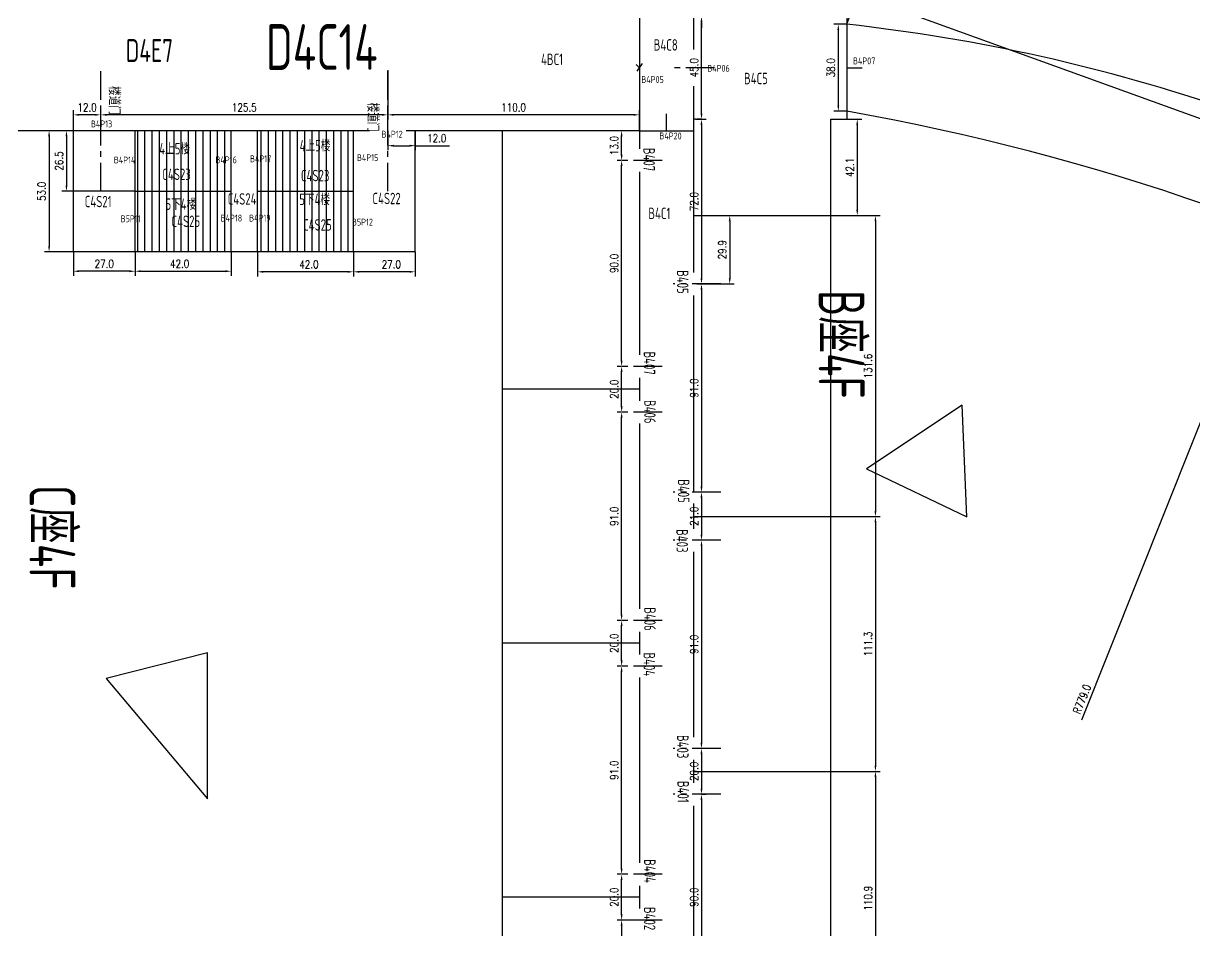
# Model space of a CAD drawing. Header units: millimetres. Extents: x -1254 to 4822, y -4397 to 16.
# Drawn here: x 2341 to 2853, y -1023 to -627 of the extents above; entities that cross this region are included whole.
import ezdxf

# ---------------------------------------------------------------- set-up
doc = ezdxf.new("R2010")
doc.units = ezdxf.units.MM
doc.header["$LTSCALE"] = 10
doc.linetypes.add('CENTER', pattern=[2, 1.25, -0.25, 0.25, -0.25])
for name, color, linetype in [('1轮廓实线层', 7, 'Continuous'), ('2细线层', 6, 'Continuous'), ('3中心线层', 1, 'CENTER'), ('5剖面线层', 2, 'Continuous'), ('6文字层', 5, 'Continuous'), ('7标注层', 6, 'Continuous')]:
    doc.layers.add(name, color=color, linetype=linetype)
doc.layers.add('AM_5', color=3, linetype='Continuous', lineweight=25)
doc.styles.add('PC_TEXTSTYLE', font='gbenor.shx', dxfattribs={"width": 0.8, "bigfont": 'hzfs.shx'})
doc.styles.add('TH_GBDIM', font='romans.shx', dxfattribs={"width": 0.8, "bigfont": 'gbcbig.shx'})
doc.dimstyles.new('单位为厘米', dxfattribs={"dimtxt": 3.5, "dimasz": 2.5, "dimexe": 2, "dimexo": 0, "dimgap": 1.5, "dimtad": 1, "dimdec": 1, "dimzin": 0, "dimdsep": 46, "dimtxsty": 'TH_GBDIM', "dimcen": 2.5, "dimclrd": 1, "dimclre": 1, "dimclrt": 5, "dimadec": 0, "dimazin": 0, "dimtfac": 0.714286, "dimtdec": 1, "dimtmove": 0, "dimatfit": 3, "dimfxl": 1, "dimtzin": 0, "dimlwd": -1, "dimlwe": -1, "dimarcsym": 0})
doc.dimstyles.new('单位为厘米$0', dxfattribs={"dimtxt": 3.5, "dimasz": 2.5, "dimexe": 2, "dimexo": 0, "dimgap": 1.5, "dimtad": 1, "dimdec": 1, "dimzin": 0, "dimdsep": 46, "dimtxsty": 'TH_GBDIM', "dimcen": 2.5, "dimclrd": 1, "dimclre": 1, "dimclrt": 5, "dimadec": 0, "dimazin": 0, "dimtfac": 0.714286, "dimtdec": 1, "dimtmove": 0, "dimatfit": 3, "dimfxl": 1, "dimtzin": 0, "dimlwd": -1, "dimlwe": -1, "dimarcsym": 0})

# ---------------------------------------------------------------- blocks, each defined once
blk = doc.blocks.new('*D44')
at = {"layer": '1轮廓实线层', "color": 1, "transparency": 16777216}
for p, q in [((2374.37, -673.4), (2374.37, -664.48)), ((2499.87, -673.4), (2499.87, -664.48)), ((2497.37, -666.48), (2376.87, -666.48))]:
    blk.add_line(p, q, dxfattribs=at)
for points in [[(2376.87, -666.06), (2376.87, -666.89), (2374.37, -666.48)], [(2497.37, -666.06), (2497.37, -666.89), (2499.87, -666.48)]]:
    blk.add_solid(points, dxfattribs=at)
at = {"layer": 'Defpoints', "color": 0, "transparency": 16777216}
for p in [(2374.37, -666.48), (2374.37, -673.4), (2499.87, -673.4)]:
    blk.add_point(p, dxfattribs=at)
at = {"layer": '1轮廓实线层', "color": 5, "transparency": 16777216, "insert": (2437.12, -663.23), "char_height": 3.5, "attachment_point": 5, "style": 'TH_GBDIM'}
blk.add_mtext('125.5', dxfattribs=at)
blk = doc.blocks.new('*D45')
at = {"layer": '1轮廓实线层', "color": 1, "transparency": 16777216}
for p, q in [((2499.87, -673.4), (2499.87, -681.96)), ((2511.87, -673.4), (2511.87, -681.96)), ((2502.37, -679.96), (2509.37, -679.96)), ((2511.87, -679.96), (2526.83, -679.96))]:
    blk.add_line(p, q, dxfattribs=at)
for points in [[(2502.37, -679.54), (2502.37, -680.38), (2499.87, -679.96)], [(2509.37, -679.54), (2509.37, -680.38), (2511.87, -679.96)]]:
    blk.add_solid(points, dxfattribs=at)
at = {"layer": 'Defpoints', "color": 0, "transparency": 16777216}
for p in [(2499.87, -673.4), (2511.87, -673.4), (2499.87, -679.96)]:
    blk.add_point(p, dxfattribs=at)
at = {"layer": '1轮廓实线层', "color": 5, "transparency": 16777216, "insert": (2521.27, -676.71), "char_height": 3.5, "attachment_point": 5, "style": 'TH_GBDIM'}
blk.add_mtext('12.0', dxfattribs=at)
blk = doc.blocks.new('*D46')
at = {"layer": '1轮廓实线层', "color": 1, "transparency": 16777216}
for p, q in [((2484.87, -726.4), (2484.87, -737.08)), ((2511.87, -726.4), (2511.87, -737.08)), ((2509.37, -735.08), (2487.37, -735.08))]:
    blk.add_line(p, q, dxfattribs=at)
for points in [[(2487.37, -734.66), (2487.37, -735.5), (2484.87, -735.08)], [(2509.37, -734.66), (2509.37, -735.5), (2511.87, -735.08)]]:
    blk.add_solid(points, dxfattribs=at)
at = {"layer": 'Defpoints', "color": 0, "transparency": 16777216}
for p in [(2484.87, -726.4), (2511.87, -726.4), (2484.87, -735.08)]:
    blk.add_point(p, dxfattribs=at)
at = {"layer": '1轮廓实线层', "color": 5, "transparency": 16777216, "insert": (2501.38, -731.83), "char_height": 3.5, "attachment_point": 5, "style": 'TH_GBDIM'}
blk.add_mtext('27.0', dxfattribs=at)
blk = doc.blocks.new('*D47')
at = {"layer": '1轮廓实线层', "color": 1, "transparency": 16777216}
for p, q in [((2362.37, -673.4), (2362.37, -664.48)), ((2374.37, -673.4), (2374.37, -664.48)), ((2371.87, -666.48), (2364.87, -666.48))]:
    blk.add_line(p, q, dxfattribs=at)
for points in [[(2364.87, -666.06), (2364.87, -666.89), (2362.37, -666.48)], [(2371.87, -666.06), (2371.87, -666.89), (2374.37, -666.48)]]:
    blk.add_solid(points, dxfattribs=at)
at = {"layer": 'Defpoints', "color": 0, "transparency": 16777216}
for p in [(2362.37, -666.48), (2362.37, -673.4), (2374.37, -673.4)]:
    blk.add_point(p, dxfattribs=at)
at = {"layer": '1轮廓实线层', "color": 5, "transparency": 16777216, "insert": (2368.37, -663.23), "char_height": 3.5, "attachment_point": 5, "style": 'TH_GBDIM'}
blk.add_mtext('12.0', dxfattribs=at)
blk = doc.blocks.new('*D48')
at = {"layer": '1轮廓实线层', "color": 1, "transparency": 16777216}
for p, q in [((2362.37, -726.4), (2362.37, -736.83)), ((2389.37, -726.4), (2389.37, -736.83)), ((2386.87, -734.83), (2364.87, -734.83))]:
    blk.add_line(p, q, dxfattribs=at)
for points in [[(2364.87, -734.41), (2364.87, -735.25), (2362.37, -734.83)], [(2386.87, -734.41), (2386.87, -735.25), (2389.37, -734.83)]]:
    blk.add_solid(points, dxfattribs=at)
at = {"layer": 'Defpoints', "color": 0, "transparency": 16777216}
for p in [(2362.37, -726.4), (2389.37, -726.4), (2362.37, -734.83)]:
    blk.add_point(p, dxfattribs=at)
at = {"layer": '1轮廓实线层', "color": 5, "transparency": 16777216, "insert": (2375.87, -731.58), "char_height": 3.5, "attachment_point": 5, "style": 'TH_GBDIM'}
blk.add_mtext('27.0', dxfattribs=at)
blk = doc.blocks.new('*D49')
at = {"layer": '1轮廓实线层', "color": 1, "transparency": 16777216}
for p, q in [((2362.37, -673.4), (2349.76, -673.4)), ((2351.76, -675.9), (2351.76, -723.9)), ((2362.37, -726.4), (2349.76, -726.4))]:
    blk.add_line(p, q, dxfattribs=at)
for points in [[(2351.34, -675.9), (2352.18, -675.9), (2351.76, -673.4)], [(2351.34, -723.9), (2352.18, -723.9), (2351.76, -726.4)]]:
    blk.add_solid(points, dxfattribs=at)
at = {"layer": 'Defpoints', "color": 0, "transparency": 16777216}
for p in [(2362.37, -673.4), (2351.76, -726.4), (2362.37, -726.4)]:
    blk.add_point(p, dxfattribs=at)
at = {"layer": '1轮廓实线层', "color": 5, "transparency": 16777216, "insert": (2348.51, -699.9), "char_height": 3.5, "attachment_point": 5, "rotation": 90, "style": 'TH_GBDIM'}
blk.add_mtext('53.0', dxfattribs=at)
blk = doc.blocks.new('*D50')
at = {"layer": '1轮廓实线层', "color": 1, "transparency": 16777216}
for p, q in [((2442.87, -726.4), (2442.87, -737.08)), ((2484.87, -726.4), (2484.87, -737.08)), ((2482.37, -735.08), (2445.37, -735.08))]:
    blk.add_line(p, q, dxfattribs=at)
for points in [[(2445.37, -734.66), (2445.37, -735.5), (2442.87, -735.08)], [(2482.37, -734.66), (2482.37, -735.5), (2484.87, -735.08)]]:
    blk.add_solid(points, dxfattribs=at)
at = {"layer": 'Defpoints', "color": 0, "transparency": 16777216}
for p in [(2442.87, -726.4), (2484.87, -726.4), (2442.87, -735.08)]:
    blk.add_point(p, dxfattribs=at)
at = {"layer": '1轮廓实线层', "color": 5, "transparency": 16777216, "insert": (2465.37, -731.83), "char_height": 3.5, "attachment_point": 5, "style": 'TH_GBDIM'}
blk.add_mtext('42.0', dxfattribs=at)
blk = doc.blocks.new('*D51')
at = {"layer": '1轮廓实线层', "color": 1, "transparency": 16777216}
for p, q in [((2389.37, -726.4), (2389.37, -736.83)), ((2431.37, -726.4), (2431.37, -736.83)), ((2391.87, -734.83), (2428.87, -734.83))]:
    blk.add_line(p, q, dxfattribs=at)
for points in [[(2391.87, -734.41), (2391.87, -735.25), (2389.37, -734.83)], [(2428.87, -734.41), (2428.87, -735.25), (2431.37, -734.83)]]:
    blk.add_solid(points, dxfattribs=at)
at = {"layer": 'Defpoints', "color": 0, "transparency": 16777216}
for p in [(2389.37, -726.4), (2431.37, -726.4), (2431.37, -734.83)]:
    blk.add_point(p, dxfattribs=at)
at = {"layer": '1轮廓实线层', "color": 5, "transparency": 16777216, "insert": (2408.87, -731.58), "char_height": 3.5, "attachment_point": 5, "style": 'TH_GBDIM'}
blk.add_mtext('42.0', dxfattribs=at)
blk = doc.blocks.new('*D368')
at = {"layer": '1轮廓实线层', "color": 1, "transparency": 16777216}
for p, q in [((2634.42, -668.4), (2639.01, -668.4)), ((2637.01, -670.9), (2637.01, -737.9)), ((2635.02, -740.4), (2639.01, -740.4))]:
    blk.add_line(p, q, dxfattribs=at)
for points in [[(2636.59, -670.9), (2637.43, -670.9), (2637.01, -668.4)], [(2636.59, -737.9), (2637.43, -737.9), (2637.01, -740.4)]]:
    blk.add_solid(points, dxfattribs=at)
at = {"layer": 'Defpoints', "color": 0, "transparency": 16777216}
for p in [(2634.42, -668.4), (2635.02, -740.4), (2637.01, -740.4)]:
    blk.add_point(p, dxfattribs=at)
at = {"layer": '1轮廓实线层', "color": 5, "transparency": 16777216, "insert": (2633.76, -704.4), "char_height": 3.5, "attachment_point": 5, "rotation": 90, "style": 'TH_GBDIM'}
blk.add_mtext('72.0', dxfattribs=at)
blk = doc.blocks.new('*D369')
at = {"layer": '1轮廓实线层', "color": 1, "transparency": 16777216}
for p, q in [((2637.01, -613.9), (2637.01, -602.53)), ((2633.57, -616.4), (2639.01, -616.4)), ((2637.01, -623.4), (2637.01, -616.4)), ((2634.42, -623.4), (2639.01, -623.4)), ((2637.01, -625.9), (2637.01, -628.4))]:
    blk.add_line(p, q, dxfattribs=at)
for points in [[(2636.59, -613.9), (2637.43, -613.9), (2637.01, -616.4)], [(2636.59, -625.9), (2637.43, -625.9), (2637.01, -623.4)]]:
    blk.add_solid(points, dxfattribs=at)
at = {"layer": 'Defpoints', "color": 0, "transparency": 16777216}
for p in [(2633.57, -616.4), (2637.01, -616.4), (2634.42, -623.4)]:
    blk.add_point(p, dxfattribs=at)
at = {"layer": '1轮廓实线层', "color": 5, "transparency": 16777216, "insert": (2633.76, -606.97), "char_height": 3.5, "attachment_point": 5, "rotation": 90, "style": 'TH_GBDIM'}
blk.add_mtext('7.0', dxfattribs=at)
blk = doc.blocks.new('*D370')
at = {"layer": '1轮廓实线层', "color": 1, "transparency": 16777216}
for p, q in [((2637.1, -623.4), (2635.01, -623.4)), ((2637.01, -665.9), (2637.01, -625.9)), ((2637.01, -668.4), (2635.01, -668.4))]:
    blk.add_line(p, q, dxfattribs=at)
for points in [[(2636.59, -625.9), (2637.43, -625.9), (2637.01, -623.4)], [(2636.59, -665.9), (2637.43, -665.9), (2637.01, -668.4)]]:
    blk.add_solid(points, dxfattribs=at)
at = {"layer": 'Defpoints', "color": 0, "transparency": 16777216}
for p in [(2637.01, -623.4), (2637.1, -623.4), (2637.01, -668.4)]:
    blk.add_point(p, dxfattribs=at)
at = {"layer": '1轮廓实线层', "color": 5, "transparency": 16777216, "insert": (2633.76, -645.9), "char_height": 3.5, "attachment_point": 5, "rotation": 90, "style": 'TH_GBDIM'}
blk.add_mtext('45.0', dxfattribs=at)
blk = doc.blocks.new('*D371')
at = {"layer": '1轮廓实线层', "color": 1, "transparency": 16777216}
for p, q in [((2637.01, -740.4), (2635.01, -740.4)), ((2637.01, -742.9), (2637.01, -828.9)), ((2637.01, -831.4), (2635.01, -831.4))]:
    blk.add_line(p, q, dxfattribs=at)
for points in [[(2636.59, -742.9), (2637.43, -742.9), (2637.01, -740.4)], [(2636.59, -828.9), (2637.43, -828.9), (2637.01, -831.4)]]:
    blk.add_solid(points, dxfattribs=at)
at = {"layer": 'Defpoints', "color": 0, "transparency": 16777216}
for p in [(2637.01, -740.4), (2637.01, -831.4), (2637.01, -831.4)]:
    blk.add_point(p, dxfattribs=at)
at = {"layer": '1轮廓实线层', "color": 5, "transparency": 16777216, "insert": (2633.76, -785.9), "char_height": 3.5, "attachment_point": 5, "rotation": 90, "style": 'TH_GBDIM'}
blk.add_mtext('91.0', dxfattribs=at)
blk = doc.blocks.new('*D372')
at = {"layer": '1轮廓实线层', "color": 1, "transparency": 16777216}
for p, q in [((2637.01, -831.4), (2635.01, -831.4)), ((2637.01, -833.9), (2637.01, -849.9)), ((2637.01, -852.4), (2635.01, -852.4))]:
    blk.add_line(p, q, dxfattribs=at)
for points in [[(2636.59, -833.9), (2637.43, -833.9), (2637.01, -831.4)], [(2636.59, -849.9), (2637.43, -849.9), (2637.01, -852.4)]]:
    blk.add_solid(points, dxfattribs=at)
at = {"layer": 'Defpoints', "color": 0, "transparency": 16777216}
for p in [(2637.01, -831.4), (2637.01, -852.4), (2637.01, -852.4)]:
    blk.add_point(p, dxfattribs=at)
at = {"layer": '1轮廓实线层', "color": 5, "transparency": 16777216, "insert": (2633.76, -841.9), "char_height": 3.5, "attachment_point": 5, "rotation": 90, "style": 'TH_GBDIM'}
blk.add_mtext('21.0', dxfattribs=at)
blk = doc.blocks.new('*D373')
at = {"layer": '1轮廓实线层', "color": 1, "transparency": 16777216}
for p, q in [((2637.01, -852.4), (2635.01, -852.4)), ((2637.01, -854.9), (2637.01, -940.9)), ((2637.01, -943.4), (2635.01, -943.4))]:
    blk.add_line(p, q, dxfattribs=at)
for points in [[(2636.59, -854.9), (2637.43, -854.9), (2637.01, -852.4)], [(2636.59, -940.9), (2637.43, -940.9), (2637.01, -943.4)]]:
    blk.add_solid(points, dxfattribs=at)
at = {"layer": 'Defpoints', "color": 0, "transparency": 16777216}
for p in [(2637.01, -852.4), (2637.01, -943.4), (2637.01, -943.4)]:
    blk.add_point(p, dxfattribs=at)
at = {"layer": '1轮廓实线层', "color": 5, "transparency": 16777216, "insert": (2633.76, -897.9), "char_height": 3.5, "attachment_point": 5, "rotation": 90, "style": 'TH_GBDIM'}
blk.add_mtext('91.0', dxfattribs=at)
blk = doc.blocks.new('*D374')
at = {"layer": '1轮廓实线层', "color": 1, "transparency": 16777216}
for p, q in [((2637.01, -943.4), (2635.01, -943.4)), ((2637.01, -945.9), (2637.01, -960.9)), ((2637.01, -963.4), (2635.01, -963.4))]:
    blk.add_line(p, q, dxfattribs=at)
for points in [[(2636.59, -945.9), (2637.43, -945.9), (2637.01, -943.4)], [(2636.59, -960.9), (2637.43, -960.9), (2637.01, -963.4)]]:
    blk.add_solid(points, dxfattribs=at)
at = {"layer": 'Defpoints', "color": 0, "transparency": 16777216}
for p in [(2637.01, -943.4), (2637.01, -963.4), (2637.01, -963.4)]:
    blk.add_point(p, dxfattribs=at)
at = {"layer": '1轮廓实线层', "color": 5, "transparency": 16777216, "insert": (2633.76, -953.4), "char_height": 3.5, "attachment_point": 5, "rotation": 90, "style": 'TH_GBDIM'}
blk.add_mtext('20.0', dxfattribs=at)
blk = doc.blocks.new('*D375')
at = {"layer": '1轮廓实线层', "color": 1, "transparency": 16777216}
for p, q in [((2637.01, -963.4), (2639.01, -963.4)), ((2637.01, -965.9), (2637.01, -1050.9)), ((2637.01, -1053.4), (2635.01, -1053.4))]:
    blk.add_line(p, q, dxfattribs=at)
for points in [[(2636.59, -965.9), (2637.43, -965.9), (2637.01, -963.4)], [(2636.59, -1050.9), (2637.43, -1050.9), (2637.01, -1053.4)]]:
    blk.add_solid(points, dxfattribs=at)
at = {"layer": 'Defpoints', "color": 0, "transparency": 16777216}
for p in [(2637.01, -963.4), (2637.01, -1053.4), (2637.01, -1053.4)]:
    blk.add_point(p, dxfattribs=at)
at = {"layer": '1轮廓实线层', "color": 5, "transparency": 16777216, "insert": (2633.76, -1008.4), "char_height": 3.5, "attachment_point": 5, "rotation": 90, "style": 'TH_GBDIM'}
blk.add_mtext('90.0', dxfattribs=at)
blk = doc.blocks.new('*D386')
at = {"layer": '1轮廓实线层', "color": 1, "transparency": 16777216}
for p, q in [((2609.87, -1018.4), (2600.09, -1018.4)), ((2602.09, -1020.9), (2602.09, -1105.9)), ((2609.87, -1108.4), (2600.09, -1108.4))]:
    blk.add_line(p, q, dxfattribs=at)
for points in [[(2601.67, -1020.9), (2602.51, -1020.9), (2602.09, -1018.4)], [(2601.67, -1105.9), (2602.51, -1105.9), (2602.09, -1108.4)]]:
    blk.add_solid(points, dxfattribs=at)
at = {"layer": 'Defpoints', "color": 0, "transparency": 16777216}
for p in [(2609.87, -1018.4), (2602.09, -1108.4), (2609.87, -1108.4)]:
    blk.add_point(p, dxfattribs=at)
at = {"layer": '1轮廓实线层', "color": 5, "transparency": 16777216, "insert": (2598.84, -1063.4), "char_height": 3.5, "attachment_point": 5, "rotation": 90, "style": 'TH_GBDIM'}
blk.add_mtext('90.0', dxfattribs=at)
blk = doc.blocks.new('*D387')
at = {"layer": '1轮廓实线层', "color": 1, "transparency": 16777216}
for p, q in [((2602.09, -998.4), (2600.09, -998.4)), ((2602.09, -1015.9), (2602.09, -1000.9)), ((2602.09, -1018.4), (2600.09, -1018.4))]:
    blk.add_line(p, q, dxfattribs=at)
for points in [[(2601.67, -1000.9), (2602.51, -1000.9), (2602.09, -998.4)], [(2601.67, -1015.9), (2602.51, -1015.9), (2602.09, -1018.4)]]:
    blk.add_solid(points, dxfattribs=at)
at = {"layer": 'Defpoints', "color": 0, "transparency": 16777216}
for p in [(2602.09, -998.4), (2602.09, -998.4), (2602.09, -1018.4)]:
    blk.add_point(p, dxfattribs=at)
at = {"layer": '1轮廓实线层', "color": 5, "transparency": 16777216, "insert": (2598.84, -1008.4), "char_height": 3.5, "attachment_point": 5, "rotation": 90, "style": 'TH_GBDIM'}
blk.add_mtext('20.0', dxfattribs=at)
blk = doc.blocks.new('*D388')
at = {"layer": '1轮廓实线层', "color": 1, "transparency": 16777216}
for p, q in [((2602.09, -907.4), (2600.09, -907.4)), ((2602.09, -995.9), (2602.09, -909.9)), ((2602.09, -998.4), (2600.09, -998.4))]:
    blk.add_line(p, q, dxfattribs=at)
for points in [[(2601.67, -909.9), (2602.51, -909.9), (2602.09, -907.4)], [(2601.67, -995.9), (2602.51, -995.9), (2602.09, -998.4)]]:
    blk.add_solid(points, dxfattribs=at)
at = {"layer": 'Defpoints', "color": 0, "transparency": 16777216}
for p in [(2602.09, -907.4), (2602.09, -907.4), (2602.09, -998.4)]:
    blk.add_point(p, dxfattribs=at)
at = {"layer": '1轮廓实线层', "color": 5, "transparency": 16777216, "insert": (2598.84, -952.9), "char_height": 3.5, "attachment_point": 5, "rotation": 90, "style": 'TH_GBDIM'}
blk.add_mtext('91.0', dxfattribs=at)
blk = doc.blocks.new('*D389')
at = {"layer": '1轮廓实线层', "color": 1, "transparency": 16777216}
for p, q in [((2602.09, -887.4), (2600.09, -887.4)), ((2602.09, -904.9), (2602.09, -889.9)), ((2602.09, -907.4), (2600.09, -907.4))]:
    blk.add_line(p, q, dxfattribs=at)
for points in [[(2601.67, -889.9), (2602.51, -889.9), (2602.09, -887.4)], [(2601.67, -904.9), (2602.51, -904.9), (2602.09, -907.4)]]:
    blk.add_solid(points, dxfattribs=at)
at = {"layer": 'Defpoints', "color": 0, "transparency": 16777216}
for p in [(2602.09, -887.4), (2602.09, -887.4), (2602.09, -907.4)]:
    blk.add_point(p, dxfattribs=at)
at = {"layer": '1轮廓实线层', "color": 5, "transparency": 16777216, "insert": (2598.84, -897.4), "char_height": 3.5, "attachment_point": 5, "rotation": 90, "style": 'TH_GBDIM'}
blk.add_mtext('20.0', dxfattribs=at)
blk = doc.blocks.new('*D390')
at = {"layer": '1轮廓实线层', "color": 1, "transparency": 16777216}
for p, q in [((2602.09, -796.4), (2600.09, -796.4)), ((2602.09, -884.9), (2602.09, -798.9)), ((2602.09, -887.4), (2600.09, -887.4))]:
    blk.add_line(p, q, dxfattribs=at)
for points in [[(2601.67, -798.9), (2602.51, -798.9), (2602.09, -796.4)], [(2601.67, -884.9), (2602.51, -884.9), (2602.09, -887.4)]]:
    blk.add_solid(points, dxfattribs=at)
at = {"layer": 'Defpoints', "color": 0, "transparency": 16777216}
for p in [(2602.09, -796.4), (2602.09, -796.4), (2602.09, -887.4)]:
    blk.add_point(p, dxfattribs=at)
at = {"layer": '1轮廓实线层', "color": 5, "transparency": 16777216, "insert": (2598.84, -841.9), "char_height": 3.5, "attachment_point": 5, "rotation": 90, "style": 'TH_GBDIM'}
blk.add_mtext('91.0', dxfattribs=at)
blk = doc.blocks.new('*D391')
at = {"layer": '1轮廓实线层', "color": 1, "transparency": 16777216}
for p, q in [((2602.09, -776.4), (2600.09, -776.4)), ((2602.09, -793.9), (2602.09, -778.9)), ((2602.09, -796.4), (2600.09, -796.4))]:
    blk.add_line(p, q, dxfattribs=at)
for points in [[(2601.67, -778.9), (2602.51, -778.9), (2602.09, -776.4)], [(2601.67, -793.9), (2602.51, -793.9), (2602.09, -796.4)]]:
    blk.add_solid(points, dxfattribs=at)
at = {"layer": 'Defpoints', "color": 0, "transparency": 16777216}
for p in [(2602.09, -776.4), (2602.09, -776.4), (2602.09, -796.4)]:
    blk.add_point(p, dxfattribs=at)
at = {"layer": '1轮廓实线层', "color": 5, "transparency": 16777216, "insert": (2598.84, -786.4), "char_height": 3.5, "attachment_point": 5, "rotation": 90, "style": 'TH_GBDIM'}
blk.add_mtext('20.0', dxfattribs=at)
blk = doc.blocks.new('*D392')
at = {"layer": '1轮廓实线层', "color": 1, "transparency": 16777216}
for p, q in [((2602.09, -686.4), (2600.09, -686.4)), ((2602.09, -773.9), (2602.09, -688.9)), ((2602.09, -776.4), (2600.09, -776.4))]:
    blk.add_line(p, q, dxfattribs=at)
for points in [[(2601.67, -688.9), (2602.51, -688.9), (2602.09, -686.4)], [(2601.67, -773.9), (2602.51, -773.9), (2602.09, -776.4)]]:
    blk.add_solid(points, dxfattribs=at)
at = {"layer": 'Defpoints', "color": 0, "transparency": 16777216}
for p in [(2602.09, -686.4), (2602.09, -686.4), (2602.09, -776.4)]:
    blk.add_point(p, dxfattribs=at)
at = {"layer": '1轮廓实线层', "color": 5, "transparency": 16777216, "insert": (2598.84, -731.4), "char_height": 3.5, "attachment_point": 5, "rotation": 90, "style": 'TH_GBDIM'}
blk.add_mtext('90.0', dxfattribs=at)
blk = doc.blocks.new('*D393')
at = {"layer": '1轮廓实线层', "color": 1, "transparency": 16777216}
for p, q in [((2602.09, -673.4), (2600.09, -673.4)), ((2602.09, -683.9), (2602.09, -675.9)), ((2602.09, -686.4), (2600.09, -686.4))]:
    blk.add_line(p, q, dxfattribs=at)
for points in [[(2601.67, -675.9), (2602.51, -675.9), (2602.09, -673.4)], [(2601.67, -683.9), (2602.51, -683.9), (2602.09, -686.4)]]:
    blk.add_solid(points, dxfattribs=at)
at = {"layer": 'Defpoints', "color": 0, "transparency": 16777216}
for p in [(2602.09, -673.4), (2602.09, -673.4), (2602.09, -686.4)]:
    blk.add_point(p, dxfattribs=at)
at = {"layer": '1轮廓实线层', "color": 5, "transparency": 16777216, "insert": (2598.84, -679.9), "char_height": 3.5, "attachment_point": 5, "rotation": 90, "style": 'TH_GBDIM'}
blk.add_mtext('13.0', dxfattribs=at)
blk = doc.blocks.new('*D395')
at = {"layer": '1轮廓实线层', "color": 1, "transparency": 16777216}
for p, q in [((2499.87, -646.9), (2499.87, -668.48)), ((2609.87, -673.4), (2609.87, -664.48)), ((2607.37, -666.48), (2502.37, -666.48))]:
    blk.add_line(p, q, dxfattribs=at)
for points in [[(2502.37, -666.06), (2502.37, -666.89), (2499.87, -666.48)], [(2607.37, -666.06), (2607.37, -666.89), (2609.87, -666.48)]]:
    blk.add_solid(points, dxfattribs=at)
at = {"layer": 'Defpoints', "color": 0, "transparency": 16777216}
for p in [(2499.87, -646.9), (2499.87, -666.48), (2609.87, -673.4)]:
    blk.add_point(p, dxfattribs=at)
at = {"layer": '1轮廓实线层', "color": 5, "transparency": 16777216, "insert": (2554.87, -663.23), "char_height": 3.5, "attachment_point": 5, "style": 'TH_GBDIM'}
blk.add_mtext('110.0', dxfattribs=at)
blk = doc.blocks.new('*D405')
at = {"layer": '1轮廓实线层', "color": 1, "transparency": 16777216}
for p, q in [((2700.57, -626.9), (2705.91, -612.11)), ((3023.6, -729.03), (2707.58, -614.84)), ((3021.29, -742.79), (3026.64, -727.99))]:
    blk.add_line(p, q, dxfattribs=at)
for points in [[(2707.72, -614.44), (2707.44, -615.23), (2705.23, -613.99)], [(3023.75, -728.63), (3023.46, -729.42), (3025.96, -729.88)]]:
    blk.add_solid(points, dxfattribs=at)
at = {"layer": 'Defpoints', "color": 0, "transparency": 16777216}
for p in [(2705.23, -613.99), (2700.57, -626.9), (3021.29, -742.79)]:
    blk.add_point(p, dxfattribs=at)
at = {"layer": '1轮廓实线层', "color": 5, "transparency": 16777216, "insert": (2866.7, -668.87), "char_height": 3.5, "attachment_point": 5, "rotation": 340.1334, "style": 'TH_GBDIM'}
blk.add_mtext('{3390}{}{}', dxfattribs=at)
blk = doc.blocks.new('*D406')
at = {"layer": '1轮廓实线层', "color": 1, "transparency": 16777216}
for p, q in [((2700.57, -626.9), (2694.82, -626.9)), ((2696.82, -629.4), (2696.82, -662.4)), ((2700.57, -664.9), (2694.82, -664.9))]:
    blk.add_line(p, q, dxfattribs=at)
for points in [[(2696.41, -629.4), (2697.24, -629.4), (2696.82, -626.9)], [(2696.41, -662.4), (2697.24, -662.4), (2696.82, -664.9)]]:
    blk.add_solid(points, dxfattribs=at)
at = {"layer": 'Defpoints', "color": 0, "transparency": 16777216}
for p in [(2700.57, -626.9), (2696.82, -664.9), (2700.57, -664.9)]:
    blk.add_point(p, dxfattribs=at)
at = {"layer": '1轮廓实线层', "color": 5, "transparency": 16777216, "insert": (2693.57, -645.9), "char_height": 3.5, "attachment_point": 5, "rotation": 90, "style": 'TH_GBDIM'}
blk.add_mtext('38.0', dxfattribs=at)
blk = doc.blocks.new('*D359')
at = {"layer": '2细线层', "color": 1, "transparency": 16777216}
blk.add_line((2803.26, -930.86), (2903.35, -680.06), dxfattribs=at)
blk.add_solid([(2902.96, -679.9), (2903.74, -680.21), (2904.28, -677.74)], dxfattribs=at)
at = {"layer": 'Defpoints', "color": 0, "transparency": 16777216}
for p in [(2904.28, -677.74), (2615.54, -1401.21)]:
    blk.add_point(p, dxfattribs=at)
at = {"layer": '2细线层', "color": 5, "transparency": 16777216, "insert": (2803.37, -921.82), "char_height": 3.5, "attachment_point": 5, "rotation": 68.2431, "style": 'TH_GBDIM'}
blk.add_mtext('R779.0', dxfattribs=at)
blk = doc.blocks.new('*D607')
at = {"color": 1, "transparency": 16777216}
for p, q in [((2700.57, -668.4), (2707.11, -668.4)), ((2705.11, -670.9), (2705.11, -707.99)), ((2693.57, -710.49), (2707.11, -710.49))]:
    blk.add_line(p, q, dxfattribs=at)
for points in [[(2704.69, -670.9), (2705.52, -670.9), (2705.11, -668.4)], [(2704.69, -707.99), (2705.52, -707.99), (2705.11, -710.49)]]:
    blk.add_solid(points, dxfattribs=at)
at = {"layer": 'Defpoints', "color": 0, "transparency": 16777216}
for p in [(2700.57, -668.4), (2693.57, -710.49), (2705.11, -710.49)]:
    blk.add_point(p, dxfattribs=at)
at = {"color": 5, "transparency": 16777216, "insert": (2701.86, -689.45), "char_height": 3.5, "attachment_point": 5, "rotation": 90, "style": 'TH_GBDIM'}
blk.add_mtext('42.1', dxfattribs=at)
blk = doc.blocks.new('*D608')
at = {"color": 1, "transparency": 16777216}
for p, q in [((2693.57, -710.49), (2715.07, -710.49)), ((2713.07, -712.99), (2713.07, -839.56)), ((2693.57, -842.06), (2715.07, -842.06))]:
    blk.add_line(p, q, dxfattribs=at)
for points in [[(2712.65, -712.99), (2713.48, -712.99), (2713.07, -710.49)], [(2712.65, -839.56), (2713.48, -839.56), (2713.07, -842.06)]]:
    blk.add_solid(points, dxfattribs=at)
at = {"layer": 'Defpoints', "color": 0, "transparency": 16777216}
for p in [(2693.57, -710.49), (2693.57, -842.06), (2713.07, -842.06)]:
    blk.add_point(p, dxfattribs=at)
at = {"color": 5, "transparency": 16777216, "insert": (2709.82, -776.28), "char_height": 3.5, "attachment_point": 5, "rotation": 90, "style": 'TH_GBDIM'}
blk.add_mtext('131.6', dxfattribs=at)
blk = doc.blocks.new('*D609')
at = {"color": 1, "transparency": 16777216}
for p, q in [((2693.57, -842.06), (2715.07, -842.06)), ((2713.07, -844.56), (2713.07, -950.91)), ((2693.57, -953.41), (2715.07, -953.41))]:
    blk.add_line(p, q, dxfattribs=at)
for points in [[(2712.65, -844.56), (2713.48, -844.56), (2713.07, -842.06)], [(2712.65, -950.91), (2713.48, -950.91), (2713.07, -953.41)]]:
    blk.add_solid(points, dxfattribs=at)
at = {"layer": 'Defpoints', "color": 0, "transparency": 16777216}
for p in [(2693.57, -842.06), (2693.57, -953.41), (2713.07, -953.41)]:
    blk.add_point(p, dxfattribs=at)
at = {"color": 5, "transparency": 16777216, "insert": (2709.82, -897.74), "char_height": 3.5, "attachment_point": 5, "rotation": 90, "style": 'TH_GBDIM'}
blk.add_mtext('111.3', dxfattribs=at)
blk = doc.blocks.new('*D610')
at = {"color": 1, "transparency": 16777216}
for p, q in [((2693.57, -953.41), (2715.07, -953.41)), ((2713.07, -955.91), (2713.07, -1061.84)), ((2693.57, -1064.34), (2715.07, -1064.34))]:
    blk.add_line(p, q, dxfattribs=at)
for points in [[(2712.65, -955.91), (2713.48, -955.91), (2713.07, -953.41)], [(2712.65, -1061.84), (2713.48, -1061.84), (2713.07, -1064.34)]]:
    blk.add_solid(points, dxfattribs=at)
at = {"layer": 'Defpoints', "color": 0, "transparency": 16777216}
for p in [(2693.57, -953.41), (2693.57, -1064.34), (2713.07, -1064.34)]:
    blk.add_point(p, dxfattribs=at)
at = {"color": 5, "transparency": 16777216, "insert": (2709.82, -1008.87), "char_height": 3.5, "attachment_point": 5, "rotation": 90, "style": 'TH_GBDIM'}
blk.add_mtext('110.9', dxfattribs=at)
blk = doc.blocks.new('*D613')
at = {"color": 1, "transparency": 16777216}
for p, q in [((2633.57, -710.49), (2651.36, -710.49)), ((2649.36, -712.99), (2649.36, -737.9)), ((2637.01, -740.4), (2651.36, -740.4))]:
    blk.add_line(p, q, dxfattribs=at)
for points in [[(2648.94, -712.99), (2649.77, -712.99), (2649.36, -710.49)], [(2648.94, -737.9), (2649.77, -737.9), (2649.36, -740.4)]]:
    blk.add_solid(points, dxfattribs=at)
at = {"layer": 'Defpoints', "color": 0, "transparency": 16777216}
for p in [(2633.57, -710.49), (2637.01, -740.4), (2649.36, -740.4)]:
    blk.add_point(p, dxfattribs=at)
at = {"color": 5, "transparency": 16777216, "insert": (2646.11, -725.45), "char_height": 3.5, "attachment_point": 5, "rotation": 90, "style": 'TH_GBDIM'}
blk.add_mtext('29.9', dxfattribs=at)
blk = doc.blocks.new('*D618')
at = {"layer": '7标注层', "color": 1, "transparency": 16777216}
for p, q in [((2389.37, -673.4), (2357.35, -673.4)), ((2359.35, -675.9), (2359.35, -697.4)), ((2389.37, -699.9), (2357.35, -699.9))]:
    blk.add_line(p, q, dxfattribs=at)
for points in [[(2358.93, -675.9), (2359.76, -675.9), (2359.35, -673.4)], [(2358.93, -697.4), (2359.76, -697.4), (2359.35, -699.9)]]:
    blk.add_solid(points, dxfattribs=at)
at = {"layer": 'Defpoints', "color": 0, "transparency": 16777216}
for p in [(2389.37, -673.4), (2359.35, -699.9), (2389.37, -699.9)]:
    blk.add_point(p, dxfattribs=at)
at = {"layer": '7标注层', "color": 5, "transparency": 16777216, "insert": (2356.1, -686.65), "char_height": 3.5, "attachment_point": 5, "rotation": 90, "style": 'TH_GBDIM'}
blk.add_mtext('26.5', dxfattribs=at)
blk = doc.blocks.new('*D625')
at = {"layer": 'AM_5', "color": 1, "transparency": 16777216}
for p, q in [((3902.54, 0), (3924.51, 0)), ((3922.51, -1121.4), (3922.51, -2.5)), ((2266.87, -1123.9), (3924.51, -1123.9))]:
    blk.add_line(p, q, dxfattribs=at)
for points in [[(3922.09, -2.5), (3922.92, -2.5), (3922.51, 0)], [(3922.09, -1121.4), (3922.92, -1121.4), (3922.51, -1123.9)]]:
    blk.add_solid(points, dxfattribs=at)
at = {"layer": 'Defpoints', "color": 0, "transparency": 16777216}
for p in [(3902.54, 0), (3922.51, 0), (2266.87, -1123.9)]:
    blk.add_point(p, dxfattribs=at)
at = {"layer": 'AM_5', "color": 5, "transparency": 16777216, "insert": (3919.26, -561.95), "char_height": 3.5, "attachment_point": 5, "rotation": 90, "style": 'TH_GBDIM'}
blk.add_mtext('1123.9', dxfattribs=at)

msp = doc.modelspace()

# ---------------------------------------------------------------- hatches: boundary and pattern name
at = {"layer": '5剖面线层'}
h = msp.add_hatch(dxfattribs=at)
h.set_pattern_fill('ANSI31', color=256, angle=225, style=0)
h.set_pattern_definition([(270, (-162.1797, -444.4), (3.175, -3e-15), [])])
h.paths.add_polyline_path([(2442.865, -673.4), (2442.865, -726.4), (2484.865, -726.4), (2484.865, -673.4)])
h.paths.add_polyline_path([(2389.365, -726.4), (2431.365, -726.4), (2431.365, -673.4), (2389.365, -673.4)])

# ---------------------------------------------------------------- linework, layer by layer
for p, q in [((2750.943, -793.378), (2709.127, -821.229)), ((2753.033, -842.117), (2750.943, -793.378)), ((2709.127, -821.229), (2753.033, -842.117)), ((2421.055, -901.671), (2376.661, -912.759)), ((2421.055, -965.428), (2421.055, -901.671)), ((2376.661, -912.759), (2421.055, -965.428))]:
    msp.add_line(p, q)
at = {"layer": '1轮廓实线层'}
for p, q in [((2633.565, -484.4), (2633.565, -637.9)), ((2700.565, -623.4), (2700.565, -626.9)), ((2633.565, -653.9), (2633.565, -735.4)), ((2700.565, -664.9), (2700.565, -668.4)), ((2634.419, -668.4), (2633.565, -668.4)), ((2693.565, -668.4), (2700.565, -668.4)), ((2693.565, -710.491), (2693.565, -668.4)), ((2366.365, -673.4), (2266.865, -673.4)), ((2362.365, -726.4), (2362.365, -673.4)), ((2491.865, -673.4), (2382.365, -673.4)), ((2389.365, -726.4), (2389.365, -673.4)), ((2431.365, -726.4), (2431.365, -673.4)), ((2442.865, -726.4), (2442.865, -673.4)), ((2484.865, -726.4), (2484.865, -673.4)), ((2609.865, -673.4), (2507.865, -673.4)), ((2511.865, -726.4), (2511.865, -673.4)), ((2609.865, -673.4), (2549.862, -673.4)), ((2549.862, -673.4), (2549.862, -786.4)), ((2609.865, -673.4), (2609.865, -681.4)), ((2609.865, -691.4), (2609.865, -771.4)), ((2389.365, -699.9), (2431.365, -699.9)), ((2442.865, -699.9), (2484.865, -699.9)), ((2633.565, -710.491), (2693.565, -710.491)), ((2693.565, -1121.4), (2693.565, -710.491)), ((2511.865, -726.4), (2362.365, -726.4)), ((2633.565, -745.4), (2633.565, -831.4)), ((2609.865, -781.4), (2609.865, -791.4)), ((2609.865, -786.4), (2549.862, -786.4)), ((2549.862, -786.4), (2549.862, -897.4)), ((2609.865, -801.4), (2609.865, -882.4)), ((2633.565, -836.4), (2633.565, -847.4)), ((2633.565, -842.061), (2693.565, -842.061)), ((2633.565, -857.4), (2633.565, -938.4)), ((2609.865, -892.4), (2609.865, -902.4)), ((2609.865, -897.4), (2549.862, -897.4)), ((2549.862, -897.4), (2549.862, -1008.4)), ((2609.865, -912.4), (2609.865, -993.4)), ((2633.565, -948.4), (2633.565, -958.4)), ((2633.565, -953.41), (2693.565, -953.41)), ((2633.565, -968.4), (2633.565, -1048.4)), ((2609.865, -1003.4), (2609.865, -1013.4)), ((2609.865, -1008.4), (2549.862, -1008.4)), ((2549.862, -1008.4), (2549.862, -1121.4))]:
    msp.add_line(p, q, dxfattribs=at)
for centre, radius, start, end in [((2615.54, -1401.211), 778.965, 58.404365, 83.733619), ((2523.847, -1663.829), 1014.44, 61.519369, 79.967754)]:
    msp.add_arc(centre, radius, start, end, dxfattribs=at)
at = {"layer": '2细线层'}
for p, q in [((2609.865, -616.4), (2609.865, -673.4)), ((2700.565, -626.9), (2700.565, -664.9)), ((2608.452, -644.466), (2609.865, -645.975)), ((2608.882, -647.411), (2611.149, -644.099)), ((2700.565, -645.9), (2707.197, -645.9)), ((2621.715, -673.4), (2621.661, -665.993)), ((2609.865, -673.4), (2633.565, -673.4))]:
    msp.add_line(p, q, dxfattribs=at)
at = {"layer": '3中心线层'}
for p, q in [((2374.365, -699.9), (2374.365, -646.9)), ((2499.865, -699.9), (2499.865, -646.9)), ((2642.693, -645.9), (2623.314, -645.9)), ((2619.821, -686.4), (2599.91, -686.4)), ((2645.415, -740.4), (2624.617, -740.4)), ((2619.821, -776.4), (2599.91, -776.4)), ((2619.821, -796.4), (2599.91, -796.4)), ((2645.415, -831.4), (2624.617, -831.4)), ((2645.415, -852.4), (2624.617, -852.4)), ((2619.821, -887.4), (2599.91, -887.4)), ((2619.821, -907.4), (2599.91, -907.4)), ((2645.415, -943.4), (2624.617, -943.4)), ((2645.415, -963.4), (2624.617, -963.4)), ((2619.821, -998.4), (2599.91, -998.4)), ((2619.821, -1018.4), (2599.91, -1018.4))]:
    msp.add_line(p, q, dxfattribs=at)

# ---------------------------------------------------------------- texts
at = {"layer": '6文字层', "attachment_point": 1, "style": 'PC_TEXTSTYLE'}
for s, width, insert, char_height in [('D4C14', 13.35893, (2446.562, -626.847), 20), ('D4E7', 13.35893, (2385.314, -633.388), 10), ('B4C8', 17.95718, (2616.134, -633.418), 5), ('4BC1', 17.95718, (2566.872, -639.733), 5), ('B4P06', 13.35893, (2639.546, -644.643), 3), ('B4P07', 13.35893, (2703.262, -641.41), 3), ('B4P05', 13.35893, (2610.713, -649.546), 3), ('B4C5', 17.95718, (2655.63, -648.106), 5), ('B4P13', 13.35893, (2370.053, -668.954), 3), ('B4P12', 13.35893, (2497.115, -673.449), 3), ('B4P20', 13.35893, (2618.62, -674.196), 3), ('4上5楼', 21.14921, (2399.946, -678.812), 5), ('4上5楼', 21.14921, (2461.325, -677.44), 5), ('B4P14', 13.35893, (2380.081, -684.723), 3), ('B4P16', 13.35893, (2424.513, -684.647), 3), ('B4P17', 13.35893, (2439.621, -684.197), 3), ('B4P15', 13.35893, (2486.355, -683.688), 3), ('C4S23', 13.35893, (2401.279, -689.974), 5), ('C4S23', 13.35893, (2461.888, -690.533), 5), ('C4S24', 13.35893, (2429.855, -700.737), 5), ('5下4楼', 21.14921, (2461.16, -700.957), 5), ('C4S22', 13.35893, (2493.16, -700.524), 5), ('C4S21', 13.35893, (2367.347, -701.869), 5), ('5下4楼', 21.14921, (2402.667, -703.026), 5), ('B5P11', 13.35893, (2383.063, -710.41), 3), ('C4S25', 13.35893, (2405.286, -710.515), 5), ('B4P18', 13.35893, (2426.768, -710.111), 3), ('B4P19', 13.35893, (2439.244, -710.111), 3), ('B4C1', 17.95718, (2613.786, -707.049), 5), ('C4S25', 13.35893, (2462.827, -712.076), 5), ('B5P12', 13.35893, (2484.187, -711.864), 3)]:
    msp.add_mtext_dynamic_manual_height_columns(s, width=width, gutter_width=25, heights=[0], dxfattribs=dict(at, insert=insert, char_height=char_height))
at = {"layer": '6文字层', "attachment_point": 1, "rotation": 270, "style": 'PC_TEXTSTYLE'}
for s, width, insert, char_height in [('楼道门', 17.95718, (2382.811, -653.915), 5), ('楼道门', 17.95718, (2495.857, -661.138), 5), ('B407', 17.95718, (2616.623, -680.935), 5), ('B405', 17.95718, (2631.315, -734.391), 5), ('B座4F', 114.92417, (2708.253, -742.955), 20), ('B407', 17.95718, (2616.779, -769.911), 5), ('B406', 17.95718, (2616.964, -791.11), 5), ('B405', 17.95718, (2631.695, -825.769), 5), ('C座4F', 114.92417, (2363.177, -828.194), 20), ('B403', 17.95718, (2631.076, -847.563), 5), ('B406', 17.95718, (2616.967, -881.704), 5), ('B404', 17.95718, (2616.703, -901.449), 5), ('B403', 17.95718, (2631.352, -937.526), 5), ('B401', 17.95718, (2631.505, -957.605), 5), ('B404', 17.95718, (2616.927, -991.805), 5), ('B402', 17.95718, (2616.874, -1012.679), 5)]:
    msp.add_mtext_dynamic_manual_height_columns(s, width=width, gutter_width=25, heights=[0], dxfattribs=dict(at, insert=insert, char_height=char_height))

# ---------------------------------------------------------------- dimensions: what is measured, and where the dimension line sits
for base, p1, p2, picture, middle in [((2705.108, -710.491), (2700.565, -668.4), (2693.565, -710.491), '*D607', (2701.858, -689.445)), ((2649.356, -740.4), (2633.565, -710.491), (2637.011, -740.4), '*D613', (2646.106, -725.445)), ((2713.067, -953.41), (2693.565, -842.061), (2693.565, -953.41), '*D609', (2709.817, -897.735)), ((2713.067, -1064.337), (2693.565, -953.41), (2693.565, -1064.337), '*D610', (2709.817, -1008.874))]:
    dim = msp.add_linear_dim(base=base, p1=p1, p2=p2, angle=90, dimstyle='单位为厘米')
    dim.commit()
    dim.dimension.update_dxf_attribs({"geometry": picture, "text_midpoint": middle})
dim = msp.add_linear_dim(base=(2713.067, -842.061), p1=(2693.565, -710.491), p2=(2693.565, -842.061), angle=90, dimstyle='单位为厘米')
dim.commit()
dim.dimension.update_dxf_attribs({"geometry": '*D608', "text_midpoint": (2713.067, -776.276), "dimtype": 160})
at = {"layer": '1轮廓实线层'}
for base, p1, p2, picture, middle in [((2637.011, -616.4), (2634.419, -623.4), (2633.565, -616.4), '*D369', (2633.761, -606.967)), ((2637.011, -623.4), (2637.011, -668.4), (2637.097, -623.4), '*D370', (2633.761, -645.9)), ((2637.011, -740.4), (2634.419, -668.4), (2635.016, -740.4), '*D368', (2633.761, -704.4)), ((2351.759, -726.4), (2362.365, -673.4), (2362.365, -726.4), '*D49', (2348.509, -699.9)), ((2602.091, -686.4), (2602.091, -776.4), (2602.091, -686.4), '*D392', (2598.841, -731.4)), ((2637.011, -831.4), (2637.011, -740.4), (2637.011, -831.4), '*D371', (2633.761, -785.9)), ((2602.091, -776.4), (2602.091, -796.4), (2602.091, -776.4), '*D391', (2598.841, -786.4)), ((2602.091, -796.4), (2602.091, -887.4), (2602.091, -796.4), '*D390', (2598.841, -841.9)), ((2637.011, -852.4), (2637.011, -831.4), (2637.011, -852.4), '*D372', (2633.761, -841.9)), ((2637.011, -943.4), (2637.011, -852.4), (2637.011, -943.4), '*D373', (2633.761, -897.9)), ((2602.091, -887.4), (2602.091, -907.4), (2602.091, -887.4), '*D389', (2598.841, -897.4)), ((2602.091, -907.4), (2602.091, -998.4), (2602.091, -907.4), '*D388', (2598.841, -952.9)), ((2637.011, -963.4), (2637.011, -943.4), (2637.011, -963.4), '*D374', (2633.761, -953.4)), ((2637.011, -1053.4), (2637.011, -963.4), (2637.011, -1053.4), '*D375', (2633.761, -1008.4)), ((2602.091, -998.4), (2602.091, -1018.4), (2602.091, -998.4), '*D387', (2598.841, -1008.4)), ((2602.091, -1108.4), (2609.865, -1018.4), (2609.865, -1108.4), '*D386', (2598.841, -1063.4))]:
    dim = msp.add_linear_dim(base=base, p1=p1, p2=p2, angle=270, dimstyle='单位为厘米', dxfattribs=at)
    dim.commit()
    dim.dimension.update_dxf_attribs({"geometry": picture, "text_midpoint": middle})
dim = msp.add_aligned_dim(p1=(3021.29, -742.79), p2=(2700.565, -626.9), distance=-13.731, text='{3390}{}{}', dimstyle='单位为厘米', override={"dimgap": 1.5, "dimtad": 1, "dimjust": 0, "dimdec": 1, "dimlfac": 10, "dimse1": 0, "dimse2": 0, "dimsd1": 0, "dimsd2": 0}, dxfattribs=at)
dim.commit()
dim.dimension.update_dxf_attribs({"geometry": '*D405', "text_midpoint": (2866.698, -668.874)})
dim = msp.add_aligned_dim(p1=(2700.565, -626.9), p2=(2700.565, -664.9), distance=-3.743, dimstyle='单位为厘米', dxfattribs=at)
dim.commit()
dim.dimension.update_dxf_attribs({"geometry": '*D406', "text_midpoint": (2693.573, -645.9)})
for base, p1, p2, picture, middle in [((2499.865, -666.477), (2609.865, -673.4), (2499.865, -646.9), '*D395', (2554.865, -663.227)), ((2362.365, -666.477), (2374.365, -673.4), (2362.365, -673.4), '*D47', (2368.365, -663.227)), ((2374.365, -666.477), (2499.865, -673.4), (2374.365, -673.4), '*D44', (2437.115, -663.227))]:
    dim = msp.add_linear_dim(base=base, p1=p1, p2=p2, dimstyle='单位为厘米', dxfattribs=at)
    dim.commit()
    dim.dimension.update_dxf_attribs({"geometry": picture, "text_midpoint": middle})
for base, p1, p2, picture, middle in [((2499.865, -679.96), (2511.865, -673.4), (2499.865, -673.4), '*D45', (2521.265, -679.96)), ((2362.365, -734.831), (2389.365, -726.4), (2362.365, -726.4), '*D48', (2375.865, -734.831)), ((2431.365, -734.831), (2389.365, -726.4), (2431.365, -726.4), '*D51', (2408.865, -734.831)), ((2442.865, -735.081), (2484.865, -726.4), (2442.865, -726.4), '*D50', (2465.365, -735.081)), ((2484.865, -735.081), (2511.865, -726.4), (2484.865, -726.4), '*D46', (2501.381, -735.081))]:
    dim = msp.add_linear_dim(base=base, p1=p1, p2=p2, dimstyle='单位为厘米', dxfattribs=at)
    dim.commit()
    dim.dimension.update_dxf_attribs({"geometry": picture, "text_midpoint": middle, "dimtype": 160})
dim = msp.add_linear_dim(base=(2602.091, -673.4), p1=(2602.091, -686.4), p2=(2602.091, -673.4), angle=270, dimstyle='单位为厘米', dxfattribs=at)
dim.commit()
dim.dimension.update_dxf_attribs({"geometry": '*D393', "text_midpoint": (2602.091, -679.9), "dimtype": 160})
at = {"layer": '2细线层'}
dim = msp.add_radius_dim(center=(2615.54, -1401.211), mpoint=(2904.279, -677.735), dimstyle='单位为厘米', dxfattribs=at)
dim.commit()
dim.dimension.update_dxf_attribs({"geometry": '*D359', "text_midpoint": (2806.384, -923.024), "dimtype": 164})
at = {"layer": '7标注层'}
dim = msp.add_linear_dim(base=(2359.348, -699.9), p1=(2389.365, -673.4), p2=(2389.365, -699.9), angle=90, dimstyle='单位为厘米', dxfattribs=at)
dim.commit()
dim.dimension.update_dxf_attribs({"geometry": '*D618', "text_midpoint": (2356.098, -686.65)})
at = {"layer": 'AM_5'}
dim = msp.add_linear_dim(base=(3922.507, 0), p1=(2266.865, -1123.9), p2=(3902.542, 0), angle=90, dimstyle='单位为厘米$0', override={"dimpost": ''}, dxfattribs=at)
dim.commit()
dim.dimension.update_dxf_attribs({"geometry": '*D625', "text_midpoint": (3919.257, -561.95)})

doc.saveas('drawing.dxf')
